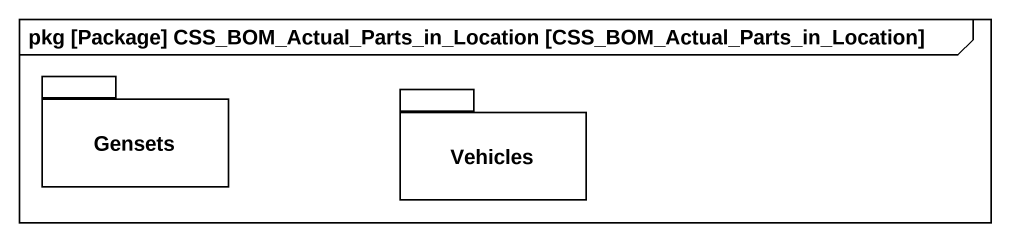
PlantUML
@startuml
mainframe pkg [Package] CSS_BOM_Actual_Parts_in_Location [CSS_BOM_Actual_Parts_in_Location]
package Gensets {
}
package Vehicles {
}
@enduml
